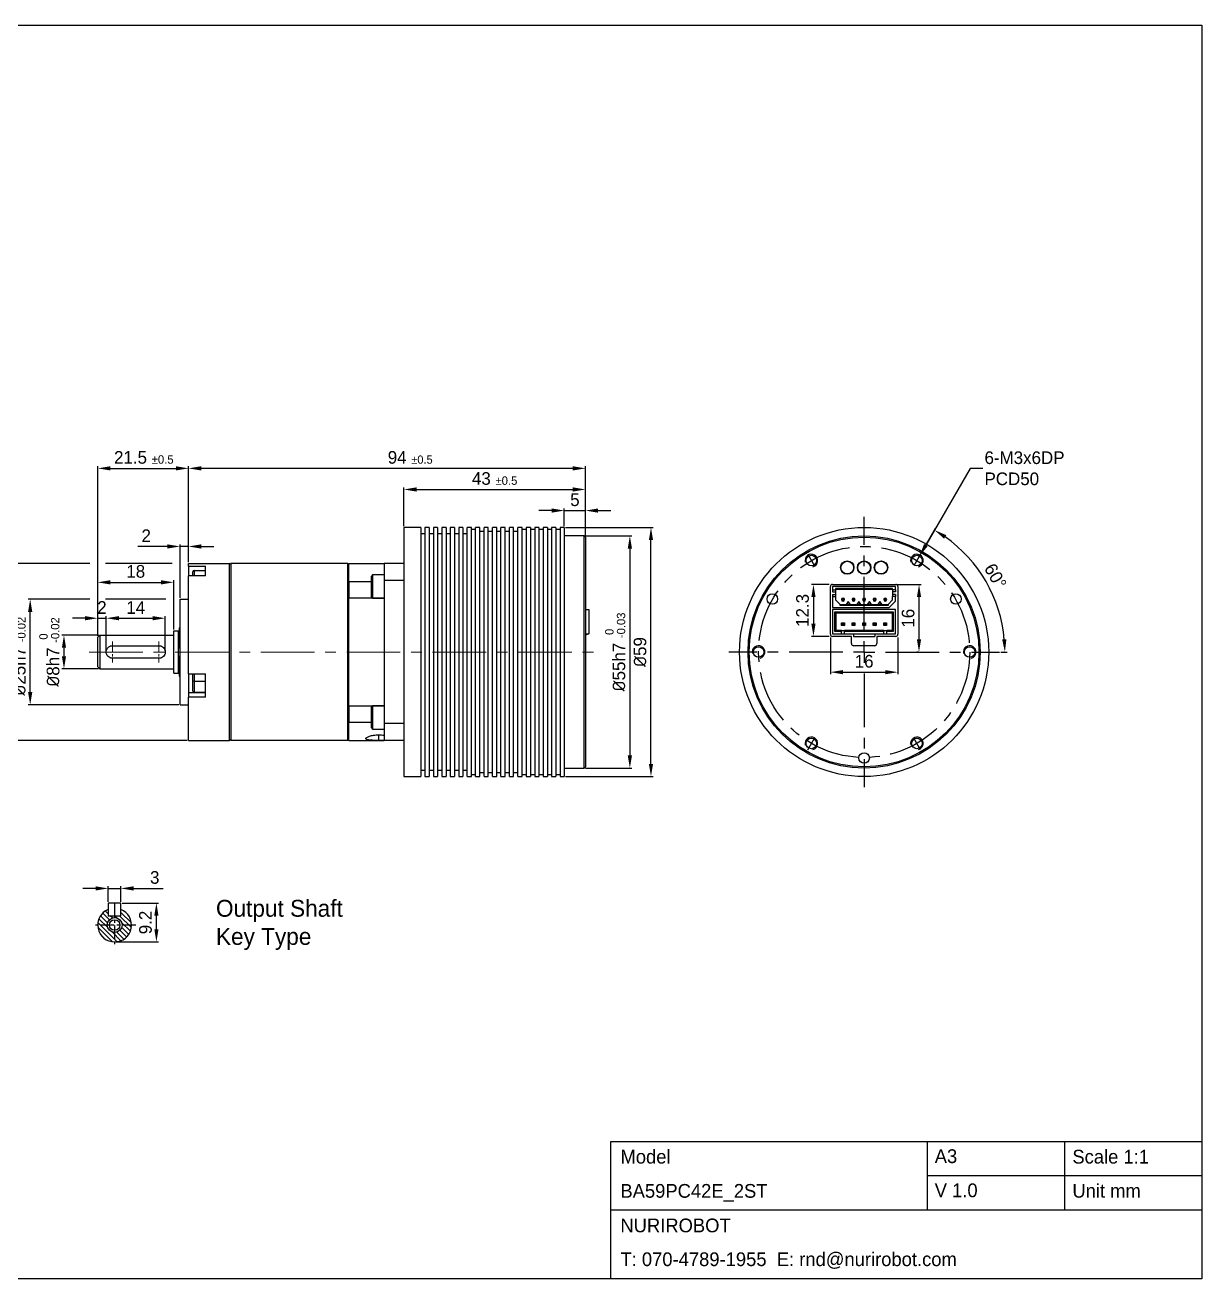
# Model space of a CAD drawing. Header units: millimetres. Extents: x 0 to 420, y 0 to 297.
# Drawn here: x 141.3 to 420, y 0 to 297 of the extents above; entities that cross this region are included whole.
import ezdxf

# ---------------------------------------------------------------- set-up
doc = ezdxf.new("R2010")
doc.units = ezdxf.units.MM
doc.header["$PDSIZE"] = -1
doc.linetypes.add('CENTERX2', pattern=[20.32, 12.7, -2.54, 2.54, -2.54])
doc.layers.add('외형선', color=7, linetype='Continuous', lineweight=25)
doc.layers.add('중심선', color=1, linetype='CENTERX2')
doc.layers.add('치수선', color=3, linetype='Continuous')
doc.styles.add('누리로봇 문자스타일_20230829', font='GOTHIC.TTF')
doc.dimstyles.new('A4기본 치수스타일', dxfattribs={"dimtxt": 3, "dimasz": 2, "dimexe": 0.5, "dimexo": 0.3, "dimgap": 1, "dimtad": 1, "dimtoh": 1, "dimdec": 1, "dimzin": 12, "dimdsep": 46, "dimtxsty": '누리로봇 문자스타일_20230829', "dimcen": 0.09, "dimclrd": 3, "dimclre": 3, "dimclrt": 3, "dimadec": 0, "dimazin": 3, "dimtm": 1e-09, "dimtfac": 1, "dimtdec": 1, "dimtofl": 0, "dimtmove": 0, "dimatfit": 3, "dimfxl": 1, "dimfrac": 2, "dimarcsym": 0})
doc.dimstyles.new('A4지시선 치수스타일', dxfattribs={"dimtxt": 3, "dimasz": 2, "dimexe": 0.5, "dimexo": 0.3, "dimgap": 0.396875, "dimtad": 0, "dimtih": 1, "dimtoh": 1, "dimdec": 1, "dimzin": 12, "dimdsep": 46, "dimtxsty": '누리로봇 문자스타일_20230829', "dimcen": 0.09, "dimclrd": 3, "dimclre": 3, "dimclrt": 3, "dimadec": 0, "dimazin": 3, "dimtm": 1e-09, "dimtfac": 1, "dimtdec": 1, "dimtofl": 0, "dimtmove": 0, "dimatfit": 3, "dimfxl": 1, "dimfrac": 2, "dimarcsym": 0})
doc.dimstyles.new('A4치수선 초과 치수스타일', dxfattribs={"dimtxt": 3, "dimasz": 2.5, "dimexe": 0.5, "dimexo": 0.3, "dimgap": 1, "dimtad": 1, "dimdec": 1, "dimzin": 12, "dimdsep": 46, "dimtxsty": '누리로봇 문자스타일_20230829', "dimcen": 0.09, "dimclrd": 3, "dimclre": 3, "dimclrt": 3, "dimadec": 0, "dimazin": 3, "dimtm": 1e-09, "dimtfac": 1, "dimtdec": 1, "dimtofl": 0, "dimtmove": 0, "dimatfit": 3, "dimfxl": 1, "dimfrac": 2, "dimarcsym": 0})

# ---------------------------------------------------------------- blocks, each defined once
blk = doc.blocks.new('SW_CENTERMARKSYMBOL_35')
at = {"layer": '중심선', "color": 0}
for p, q in [((0, 5.08), (0, 32.04)), ((-5.08, 0), (-32.04, 0)), ((0, 0), (-2.54, 0)), ((0, 0), (0, 2.54)), ((0, 0), (0, -2.54)), ((0, 0), (2.54, 0)), ((5.08, 0), (32.04, 0)), ((0, -5.08), (0, -32.04))]:
    blk.add_line(p, q, dxfattribs=at)
blk = doc.blocks.new('*D32')
at = {"layer": 'Defpoints', "color": 0}
for p in [(332, 164.5), (328, 152.2), (332, 152.2)]:
    blk.add_point(p, dxfattribs=at)
at = {"layer": '치수선', "color": 3, "lineweight": -2}
for p, q in [((331.7, 164.5), (327.5, 164.5)), ((328, 161.5), (328, 155.2)), ((331.7, 152.2), (327.5, 152.2))]:
    blk.add_line(p, q, dxfattribs=at)
at = {"layer": '치수선', "color": 3}
for points in [[(327.5, 161.5), (328.5, 161.5), (328, 164.5)], [(327.5, 155.2), (328.5, 155.2), (328, 152.2)]]:
    blk.add_solid(points, dxfattribs=at)
at = {"layer": '치수선', "color": 3, "insert": (325.42, 158.35), "char_height": 3, "attachment_point": 5, "rotation": 90, "style": '누리로봇 문자스타일_20230829'}
blk.add_mtext('12.3', dxfattribs=at)
blk = doc.blocks.new('*D33')
at = {"layer": 'Defpoints', "color": 0}
for p in [(332, 152.2), (348, 152.2), (348, 143.72)]:
    blk.add_point(p, dxfattribs=at)
at = {"layer": '치수선', "color": 3, "lineweight": -2}
for p, q in [((332, 151.9), (332, 143.22)), ((348, 151.9), (348, 143.22)), ((335, 143.72), (345, 143.72))]:
    blk.add_line(p, q, dxfattribs=at)
at = {"layer": '치수선', "color": 3}
for points in [[(335, 144.22), (335, 143.22), (332, 143.72)], [(345, 144.22), (345, 143.22), (348, 143.72)]]:
    blk.add_solid(points, dxfattribs=at)
at = {"layer": '치수선', "color": 3, "insert": (340, 146.29), "char_height": 3, "attachment_point": 5, "style": '누리로봇 문자스타일_20230829'}
blk.add_mtext('16', dxfattribs=at)
blk = doc.blocks.new('*D34')
at = {"layer": 'Defpoints', "color": 0}
for p in [(347.5, 164.5), (353, 164.5), (353.2, 148.5)]:
    blk.add_point(p, dxfattribs=at)
at = {"layer": '치수선', "color": 3, "lineweight": -2}
for p, q in [((347.8, 164.5), (353.5, 164.5)), ((353, 151.5), (353, 161.5)), ((352.9, 148.5), (352.5, 148.5))]:
    blk.add_line(p, q, dxfattribs=at)
at = {"layer": '치수선', "color": 3}
for points in [[(352.5, 161.5), (353.5, 161.5), (353, 164.5)], [(352.5, 151.5), (353.5, 151.5), (353, 148.5)]]:
    blk.add_solid(points, dxfattribs=at)
at = {"layer": '치수선', "color": 3, "insert": (350.42, 156.5), "char_height": 3, "attachment_point": 5, "rotation": 90, "style": '누리로봇 문자스타일_20230829'}
blk.add_mtext('16', dxfattribs=at)
blk = doc.blocks.new('*D35')
at = {"color": 3, "ltscale": 0.5}
for p, q in [((353.51, 171.91), (356.92, 177.81)), ((372.34, 148.5), (373.84, 148.5))]:
    blk.add_line(p, q, dxfattribs=at)
blk.add_arc((340, 148.5), 33.34, 5.1575, 54.8425, dxfattribs=at)
for points in [[(358.93, 175.34), (359.47, 176.18), (356.67, 177.37)], [(373.7, 151.52), (372.7, 151.47), (373.34, 148.5)]]:
    blk.add_solid(points, dxfattribs=at)
at = {"layer": 'Defpoints', "color": 0, "ltscale": 0.5}
for p in [(353.36, 171.65), (351.64, 168.65), (371.33, 159.9), (345.08, 148.5), (372.04, 148.5)]:
    blk.add_point(p, dxfattribs=at)
at = {"color": 3, "ltscale": 0.5, "insert": (371.1, 166.46), "char_height": 3, "attachment_point": 5, "rotation": 300, "style": '누리로봇 문자스타일_20230829'}
blk.add_mtext('60°', dxfattribs=at)
blk = doc.blocks.new('*D31')
at = {"color": 3, "linetype": 'Continuous', "lineweight": -2}
for p, q in [((365.11, 192), (354.62, 173.83)), ((368.11, 192), (365.11, 192))]:
    blk.add_line(p, q, dxfattribs=at)
at = {"color": 3, "linetype": 'Continuous'}
blk.add_solid([(354.19, 174.08), (355.06, 173.58), (353.12, 171.23)], dxfattribs=at)
at = {"layer": 'Defpoints', "color": 0, "linetype": 'Continuous'}
for p in [(353.12, 171.23), (351.87, 169.07)]:
    blk.add_point(p, dxfattribs=at)
at = {"color": 3, "linetype": 'Continuous', "lineweight": 18, "insert": (368.51, 192), "char_height": 3, "attachment_point": 4, "style": '누리로봇 문자스타일_20230829'}
blk.add_mtext('6-M3x6DP\\PPCD50', dxfattribs=at)
blk = doc.blocks.new('*D37')
at = {"layer": 'Defpoints', "color": 0}
for p in [(180, 192), (274, 175.7), (180, 169.5)]:
    blk.add_point(p, dxfattribs=at)
at = {"layer": '치수선', "color": 3, "lineweight": -2}
for p, q in [((180, 169.8), (180, 192.5)), ((271, 192), (183, 192)), ((274, 176), (274, 192.5))]:
    blk.add_line(p, q, dxfattribs=at)
at = {"layer": '치수선', "color": 3}
for points in [[(183, 192.5), (183, 191.5), (180, 192)], [(271, 192.5), (271, 191.5), (274, 192)]]:
    blk.add_solid(points, dxfattribs=at)
at = {"layer": '치수선', "color": 3, "insert": (232.5, 194.58), "char_height": 3, "attachment_point": 5, "style": '누리로봇 문자스타일_20230829'}
blk.add_mtext('94 {\\H0.65x;%%P0.5}', dxfattribs=at)
blk = doc.blocks.new('*D38')
at = {"layer": 'Defpoints', "color": 0}
for p in [(273.7, 176), (273.7, 121), (284.52, 121)]:
    blk.add_point(p, dxfattribs=at)
at = {"layer": '치수선', "color": 3, "lineweight": -2}
for p, q in [((274, 176), (285.02, 176)), ((284.52, 173), (284.52, 124)), ((274, 121), (285.02, 121))]:
    blk.add_line(p, q, dxfattribs=at)
at = {"layer": '치수선', "color": 3}
for points in [[(284.02, 173), (285.02, 173), (284.52, 176)], [(284.02, 124), (285.02, 124), (284.52, 121)]]:
    blk.add_solid(points, dxfattribs=at)
at = {"layer": '치수선', "color": 3, "insert": (281.07, 148.5), "char_height": 3, "attachment_point": 5, "rotation": 90, "style": '누리로봇 문자스타일_20230829'}
blk.add_mtext('{\\fISOCPEUR|b0|i0|c0|p34;%%C}55h7 {\\H0.66x;\\S 0^ -0.03;}', dxfattribs=at)
blk = doc.blocks.new('*D39')
at = {"layer": 'Defpoints', "color": 0}
for p in [(180, 192), (180, 192), (158.5, 152)]:
    blk.add_point(p, dxfattribs=at)
at = {"layer": '치수선', "color": 3, "lineweight": -2}
for p, q in [((158.5, 152.3), (158.5, 192.5)), ((161.5, 192), (177, 192)), ((180, 192.3), (180, 192.5))]:
    blk.add_line(p, q, dxfattribs=at)
at = {"layer": '치수선', "color": 3}
for points in [[(161.5, 192.5), (161.5, 191.5), (158.5, 192)], [(177, 192.5), (177, 191.5), (180, 192)]]:
    blk.add_solid(points, dxfattribs=at)
at = {"layer": '치수선', "color": 3, "insert": (169.41, 194.58), "char_height": 3, "attachment_point": 5, "style": '누리로봇 문자스타일_20230829'}
blk.add_mtext('21.5 {\\H0.66667x;%%P0.5}', dxfattribs=at)
blk = doc.blocks.new('*D40')
at = {"layer": 'Defpoints', "color": 0}
for p in [(274, 187), (231, 178), (274, 176)]:
    blk.add_point(p, dxfattribs=at)
at = {"layer": '치수선', "color": 3, "lineweight": -2}
for p, q in [((231, 178.3), (231, 187.5)), ((274, 176.3), (274, 187.5)), ((234, 187), (271, 187))]:
    blk.add_line(p, q, dxfattribs=at)
at = {"layer": '치수선', "color": 3}
for points in [[(234, 187.5), (234, 186.5), (231, 187)], [(271, 187.5), (271, 186.5), (274, 187)]]:
    blk.add_solid(points, dxfattribs=at)
at = {"layer": '치수선', "color": 3, "insert": (252.5, 189.58), "char_height": 3, "attachment_point": 5, "style": '누리로봇 문자스타일_20230829'}
blk.add_mtext('43 {\\H0.66667x;%%P0.5}', dxfattribs=at)
blk = doc.blocks.new('*D41')
at = {"layer": 'Defpoints', "color": 0}
for p in [(274, 182), (269, 178), (274, 176)]:
    blk.add_point(p, dxfattribs=at)
at = {"layer": '치수선', "color": 3, "lineweight": -2}
for p, q in [((266, 182), (263, 182)), ((269, 178.3), (269, 182.5)), ((269, 182), (274, 182)), ((274, 176.3), (274, 182.5)), ((277, 182), (280, 182))]:
    blk.add_line(p, q, dxfattribs=at)
at = {"layer": '치수선', "color": 3}
for points in [[(266, 182.5), (266, 181.5), (269, 182)], [(277, 182.5), (277, 181.5), (274, 182)]]:
    blk.add_solid(points, dxfattribs=at)
at = {"layer": '치수선', "color": 3, "insert": (271.5, 184.54), "char_height": 3, "attachment_point": 5, "style": '누리로봇 문자스타일_20230829'}
blk.add_mtext('5', dxfattribs=at)
blk = doc.blocks.new('*D36')
at = {"layer": 'Defpoints', "color": 0}
for p in [(269, 178), (289.52, 178), (269, 119)]:
    blk.add_point(p, dxfattribs=at)
at = {"layer": '치수선', "color": 3, "lineweight": -2}
for p, q in [((269.3, 178), (290.02, 178)), ((289.52, 122), (289.52, 175)), ((269.3, 119), (290.02, 119))]:
    blk.add_line(p, q, dxfattribs=at)
at = {"layer": '치수선', "color": 3}
for points in [[(289.02, 175), (290.02, 175), (289.52, 178)], [(289.02, 122), (290.02, 122), (289.52, 119)]]:
    blk.add_solid(points, dxfattribs=at)
at = {"layer": '치수선', "color": 3, "insert": (286.94, 148.5), "char_height": 3, "attachment_point": 5, "rotation": 90, "style": '누리로봇 문자스타일_20230829'}
blk.add_mtext('{\\fISOCPEUR|b0|i0|c0|p34;%%C}59', dxfattribs=at)
blk = doc.blocks.new('*D48')
at = {"layer": 'Defpoints', "color": 0}
for p in [(159, 152.5), (150.5, 144.5), (159, 144.5)]:
    blk.add_point(p, dxfattribs=at)
at = {"layer": '치수선', "color": 3, "lineweight": -2}
for p, q in [((158.7, 152.5), (150, 152.5)), ((150.5, 149.5), (150.5, 147.5)), ((158.7, 144.5), (150, 144.5))]:
    blk.add_line(p, q, dxfattribs=at)
at = {"layer": '치수선', "color": 3}
for points in [[(150, 149.5), (151, 149.5), (150.5, 152.5)], [(150, 147.5), (151, 147.5), (150.5, 144.5)]]:
    blk.add_solid(points, dxfattribs=at)
at = {"layer": '치수선', "color": 3, "insert": (147.05, 148.5), "char_height": 3, "attachment_point": 5, "rotation": 90, "style": '누리로봇 문자스타일_20230829'}
blk.add_mtext('{\\fISOCPEUR|b0|i0|c0|p34;%%C}8h7 {\\H0.66x;\\S 0^ -0.02;}', dxfattribs=at)
blk = doc.blocks.new('*D49')
at = {"layer": 'Defpoints', "color": 0}
for p in [(142.5, 161), (178, 161), (178, 136)]:
    blk.add_point(p, dxfattribs=at)
at = {"layer": '치수선', "color": 3, "lineweight": -2}
for p, q in [((156.62, 161), (142, 161)), ((174.62, 161), (160.37, 161)), ((142.5, 139), (142.5, 158)), ((177.7, 136), (142, 136))]:
    blk.add_line(p, q, dxfattribs=at)
at = {"layer": '치수선', "color": 3}
for points in [[(142, 158), (143, 158), (142.5, 161)], [(142, 139), (143, 139), (142.5, 136)]]:
    blk.add_solid(points, dxfattribs=at)
at = {"layer": '치수선', "color": 3, "insert": (139.05, 147.5), "char_height": 3, "width": 29.0707, "attachment_point": 5, "rotation": 90, "style": '누리로봇 문자스타일_20230829'}
blk.add_mtext('{\\fISOCPEUR|b0|i0|c0|p34;%%C}25h7 {\\H0.66x;\\S 0^ -0.02;}', dxfattribs=at)
blk = doc.blocks.new('*D50')
at = {"layer": 'Defpoints', "color": 0}
for p in [(134.5, 169.5), (180, 169.5), (180, 127.5)]:
    blk.add_point(p, dxfattribs=at)
at = {"layer": '치수선', "color": 3, "lineweight": -2}
for p, q in [((156.62, 169.5), (134, 169.5)), ((176.12, 169.5), (160.37, 169.5)), ((134.5, 130.5), (134.5, 166.5)), ((179.7, 127.5), (134, 127.5))]:
    blk.add_line(p, q, dxfattribs=at)
at = {"layer": '치수선', "color": 3}
for points in [[(134, 166.5), (135, 166.5), (134.5, 169.5)], [(134, 130.5), (135, 130.5), (134.5, 127.5)]]:
    blk.add_solid(points, dxfattribs=at)
at = {"layer": '치수선', "color": 3, "insert": (131.96, 148.5), "char_height": 3, "attachment_point": 5, "rotation": 90, "style": '누리로봇 문자스타일_20230829'}
blk.add_mtext('%%C42', dxfattribs=at)
blk = doc.blocks.new('*D51')
at = {"layer": 'Defpoints', "color": 0}
for p in [(180, 192), (180, 192), (158.5, 152)]:
    blk.add_point(p, dxfattribs=at)
at = {"layer": '치수선', "color": 3, "lineweight": -2}
for p, q in [((158.5, 152.3), (158.5, 192.5)), ((161.5, 192), (177, 192)), ((180, 192.3), (180, 192.5))]:
    blk.add_line(p, q, dxfattribs=at)
at = {"layer": '치수선', "color": 3}
for points in [[(161.5, 192.5), (161.5, 191.5), (158.5, 192)], [(177, 192.5), (177, 191.5), (180, 192)]]:
    blk.add_solid(points, dxfattribs=at)
at = {"layer": '치수선', "color": 3, "insert": (169.41, 194.58), "char_height": 3, "attachment_point": 5, "style": '누리로봇 문자스타일_20230829'}
blk.add_mtext('21.5 {\\H0.66667x;%%P0.5}', dxfattribs=at)
blk = doc.blocks.new('*D52')
at = {"layer": 'Defpoints', "color": 0}
for p in [(180, 173.5), (180, 173.5), (178, 161)]:
    blk.add_point(p, dxfattribs=at)
at = {"layer": '치수선', "color": 3, "lineweight": -2}
for p, q in [((175, 173.5), (167.96, 173.5)), ((178, 161.3), (178, 174)), ((180, 173.5), (178, 173.5)), ((180, 173.8), (180, 174)), ((183, 173.5), (186, 173.5))]:
    blk.add_line(p, q, dxfattribs=at)
at = {"layer": '치수선', "color": 3}
for points in [[(175, 174), (175, 173), (178, 173.5)], [(183, 174), (183, 173), (180, 173.5)]]:
    blk.add_solid(points, dxfattribs=at)
at = {"layer": '치수선', "color": 3, "insert": (169.98, 176.04), "char_height": 3, "attachment_point": 5, "style": '누리로봇 문자스타일_20230829'}
blk.add_mtext('2', dxfattribs=at)
blk = doc.blocks.new('*D53')
at = {"layer": 'Defpoints', "color": 0}
for p in [(176.5, 165), (158.5, 152), (176.5, 153.5)]:
    blk.add_point(p, dxfattribs=at)
at = {"layer": '치수선', "color": 3, "lineweight": -2}
for p, q in [((158.5, 152.3), (158.5, 165.5)), ((161.5, 165), (173.5, 165)), ((176.5, 153.8), (176.5, 165.5))]:
    blk.add_line(p, q, dxfattribs=at)
at = {"layer": '치수선', "color": 3}
for points in [[(161.5, 165.5), (161.5, 164.5), (158.5, 165)], [(173.5, 165.5), (173.5, 164.5), (176.5, 165)]]:
    blk.add_solid(points, dxfattribs=at)
at = {"layer": '치수선', "color": 3, "insert": (167.5, 167.58), "char_height": 3, "attachment_point": 5, "style": '누리로봇 문자스타일_20230829'}
blk.add_mtext('18', dxfattribs=at)
blk = doc.blocks.new('*D44')
at = {"layer": 'Defpoints', "color": 0}
for p in [(164, 89.03), (172.39, 89.03), (162.5, 79.83)]:
    blk.add_point(p, dxfattribs=at)
at = {"layer": '치수선', "color": 3, "lineweight": -2}
for p, q in [((164.3, 89.03), (172.89, 89.03)), ((172.39, 82.83), (172.39, 86.03)), ((162.8, 79.83), (172.89, 79.83))]:
    blk.add_line(p, q, dxfattribs=at)
at = {"layer": '치수선', "color": 3}
for points in [[(171.89, 86.03), (172.89, 86.03), (172.39, 89.03)], [(171.89, 82.83), (172.89, 82.83), (172.39, 79.83)]]:
    blk.add_solid(points, dxfattribs=at)
at = {"layer": '치수선', "color": 3, "insert": (169.81, 84.43), "char_height": 3, "attachment_point": 5, "rotation": 90, "style": '누리로봇 문자스타일_20230829'}
blk.add_mtext('9.2', dxfattribs=at)
blk = doc.blocks.new('*D45')
at = {"layer": 'Defpoints', "color": 0}
for p in [(164, 92.5), (161, 89.03), (164, 89.03)]:
    blk.add_point(p, dxfattribs=at)
at = {"layer": '치수선', "color": 3, "lineweight": -2}
for p, q in [((158, 92.5), (155, 92.5)), ((161, 89.33), (161, 93)), ((161, 92.5), (164, 92.5)), ((164, 89.33), (164, 93)), ((167, 92.5), (174.01, 92.5))]:
    blk.add_line(p, q, dxfattribs=at)
at = {"layer": '치수선', "color": 3}
for points in [[(158, 93), (158, 92), (161, 92.5)], [(167, 93), (167, 92), (164, 92.5)]]:
    blk.add_solid(points, dxfattribs=at)
at = {"layer": '치수선', "color": 3, "insert": (172, 95.08), "char_height": 3, "attachment_point": 5, "style": '누리로봇 문자스타일_20230829'}
blk.add_mtext('3', dxfattribs=at)
blk = doc.blocks.new('*D46')
at = {"layer": 'Defpoints', "color": 0}
for p in [(174.5, 156.5), (160.5, 148.5), (174.5, 148.5)]:
    blk.add_point(p, dxfattribs=at)
at = {"layer": '치수선', "color": 3, "lineweight": -2}
for p, q in [((160.5, 148.8), (160.5, 157)), ((163.5, 156.5), (171.5, 156.5)), ((174.5, 148.8), (174.5, 157))]:
    blk.add_line(p, q, dxfattribs=at)
at = {"layer": '치수선', "color": 3}
for points in [[(163.5, 157), (163.5, 156), (160.5, 156.5)], [(171.5, 157), (171.5, 156), (174.5, 156.5)]]:
    blk.add_solid(points, dxfattribs=at)
at = {"layer": '치수선', "color": 3, "insert": (167.5, 159.04), "char_height": 3, "attachment_point": 5, "style": '누리로봇 문자스타일_20230829'}
blk.add_mtext('14', dxfattribs=at)
blk = doc.blocks.new('*D47')
at = {"layer": 'Defpoints', "color": 0}
for p in [(158.5, 156.5), (160.5, 156.5), (160.5, 148.5)]:
    blk.add_point(p, dxfattribs=at)
at = {"layer": '치수선', "color": 3, "lineweight": -2}
for p, q in [((155.5, 156.5), (152.5, 156.5)), ((158.5, 156.8), (158.5, 157)), ((158.5, 156.5), (160.5, 156.5)), ((160.5, 148.8), (160.5, 157)), ((163.5, 156.5), (166.5, 156.5))]:
    blk.add_line(p, q, dxfattribs=at)
at = {"layer": '치수선', "color": 3}
for points in [[(155.5, 157), (155.5, 156), (158.5, 156.5)], [(163.5, 157), (163.5, 156), (160.5, 156.5)]]:
    blk.add_solid(points, dxfattribs=at)
at = {"layer": '치수선', "color": 3, "insert": (159.5, 159.04), "char_height": 3, "attachment_point": 5, "style": '누리로봇 문자스타일_20230829'}
blk.add_mtext('2', dxfattribs=at)

msp = doc.modelspace()

# ---------------------------------------------------------------- hatches: boundary and pattern name
at = {"ltscale": 0.5}
h = msp.add_hatch(dxfattribs=at)
h.set_pattern_fill('ANSI31', color=256, scale=0.25, angle=90)
h.set_pattern_definition([(135, (4e-07, 35.28956), (-0.561266, -0.561266), [])])
h.paths.add_polyline_path([(162.5, 85.58), (162.5, 86.03), (161, 86.03), (161, 87.54, 0.305615), (158.5, 83.83), (160.75, 83.83, -0.414214)])
h.paths.add_polyline_path([(164, 87.54), (164, 86.03), (162.5, 86.03), (162.5, 85.58, -0.414214), (164.25, 83.83), (166.5, 83.83, 0.305615)])
h.paths.add_polyline_path([(166.5, 83.83), (164.25, 83.83, -0.414214), (162.5, 82.08), (162.5, 79.83, 0.414214)])
h.paths.add_polyline_path([(162.5, 82.08, -0.414214), (160.75, 83.83), (158.5, 83.83, 0.414214), (162.5, 79.83)])
h = msp.add_hatch(dxfattribs=at)
h.set_pattern_fill('ANSI31', color=256, scale=0.25)
h.set_pattern_definition([(45, (4e-07, 35.28956), (-0.561266, 0.561266), [])])
h.paths.add_polyline_path([(161, 86.03), (164, 86.03), (164, 89.03), (161, 89.03)])
h.paths.add_polyline_path([(161, 86.03), (164, 86.03), (164, 89.03), (161, 89.03)])

# ---------------------------------------------------------------- linework, layer by layer
at = {"color": 7, "linetype": 'Continuous', "lineweight": 25}
for p, q in [((235, 178), (231, 178)), ((231, 178), (231, 119)), ((231, 119), (235, 119))]:
    msp.add_line(p, q, dxfattribs=at)
at = {"lineweight": -3}
msp.add_line((354.9, 32.55), (354.9, 16.38), dxfattribs=at)
at = {"lineweight": -3, "ltscale": 3}
for p, q in [((387.45, 32.55), (387.45, 16.38)), ((354.9, 24.52), (420, 24.52)), ((354.9, 24.52), (420, 24.52)), ((280, 16.38), (420, 16.38)), ((280, 16.38), (420, 16.38))]:
    msp.add_line(p, q, dxfattribs=at)
for points in [[(0, 297), (420, 297), (420, 0), (0, 0)], [(161, 86.03), (164, 86.03), (164, 89.03), (161, 89.03)]]:
    msp.add_lwpolyline(points, close=True)
msp.add_lwpolyline([(280, 0), (280, 32.55), (420, 32.55), (420, 0)], close=True, dxfattribs=at)
msp.add_lwpolyline([(280, 0), (280, 32.55), (420, 32.55), (420, 0)], close=True, dxfattribs=at)
for centre in [(327.5, 170.15), (327.5, 170.15), (352.5, 170.15), (352.5, 170.15), (315, 148.5), (315, 148.5), (365, 148.5), (365, 148.5), (327.5, 126.85), (327.5, 126.85), (352.5, 126.85), (352.5, 126.85)]:
    msp.add_circle(centre, 1.25)
at = {"ltscale": 0.5}
for radius in [1.75, 1.25]:
    msp.add_circle((162.5, 83.83), radius, dxfattribs=at)
for centre in [(327.5, 170.15), (327.5, 170.15), (352.5, 170.15), (352.5, 170.15), (315, 148.5), (315, 148.5), (365, 148.5), (365, 148.5), (327.5, 126.85), (327.5, 126.85), (352.5, 126.85), (352.5, 126.85)]:
    msp.add_arc(centre, 1.5, 284.9214, 194.9688)
msp.add_arc((162.5, 83.83), 4, 112.0243, 67.9757, dxfattribs=at)
at = {"layer": '외형선'}
for p, q in [((235, 178), (235, 119)), ((236, 176.5), (235, 176.5)), ((237, 178), (236, 178)), ((236, 178), (236, 119)), ((237, 178), (237, 119)), ((238, 176.5), (237, 176.5)), ((239, 178), (238, 178)), ((238, 178), (238, 119)), ((239, 178), (239, 119)), ((240, 176.5), (239, 176.5)), ((241, 178), (240, 178)), ((240, 178), (240, 119)), ((241, 178), (241, 119)), ((242, 176.5), (241, 176.5)), ((243, 178), (242, 178)), ((242, 178), (242, 119)), ((243, 178), (243, 119)), ((244, 176.5), (243, 176.5)), ((245, 178), (244, 178)), ((244, 178), (244, 119)), ((245, 178), (245, 119)), ((246, 176.5), (245, 176.5)), ((247, 178), (246, 178)), ((246, 119), (246, 178)), ((247, 119), (247, 178)), ((248, 177.5), (247, 177.5)), ((249, 178), (248, 178)), ((248, 119), (248, 178)), ((249, 119), (249, 178)), ((250, 177.05), (249, 177.05)), ((251, 178), (250, 178)), ((250, 119), (250, 178)), ((251, 119), (251, 178)), ((252, 177.05), (251, 177.05)), ((253, 178), (252, 178)), ((252, 119), (252, 178)), ((253, 119), (253, 178)), ((254, 177.05), (253, 177.05)), ((255, 178), (254, 178)), ((254, 119), (254, 178)), ((255, 119), (255, 178)), ((256, 177.05), (255, 177.05)), ((257, 178), (256, 178)), ((256, 119), (256, 178)), ((257, 119), (257, 178)), ((258, 177.05), (257, 177.05)), ((259, 178), (258, 178)), ((258, 119), (258, 178)), ((259, 119), (259, 178)), ((260, 177.5), (259, 177.5)), ((261, 178), (260, 178)), ((260, 178), (260, 119)), ((261, 178), (261, 119)), ((262, 177.5), (261, 177.5)), ((263, 178), (262, 178)), ((262, 178), (262, 119)), ((263, 178), (263, 119)), ((264, 177.5), (263, 177.5)), ((265, 178), (264, 178)), ((264, 178), (264, 119)), ((265, 178), (265, 119)), ((266, 177.5), (265, 177.5)), ((267, 178), (266, 178)), ((266, 178), (266, 119)), ((267, 178), (267, 119)), ((268, 177.5), (267, 177.5)), ((269, 178), (268, 178)), ((268, 178), (268, 119)), ((269, 178), (269, 119)), ((273.7, 176), (269, 176)), ((274, 175.7), (273.7, 176)), ((273.7, 121), (273.7, 176)), ((274, 175.7), (274, 121.3)), ((332, 152.7), (332, 164)), ((332.5, 164.5), (347.5, 164.5)), ((332.55, 163.98), (332.55, 163.26)), ((347.45, 163.98), (332.55, 163.98)), ((346.75, 163.53), (333.25, 163.53)), ((333.25, 163.53), (333.25, 163.26)), ((346.75, 163.26), (346.75, 163.53)), ((347.45, 163.26), (347.45, 163.98)), ((348, 164), (348, 152.7)), ((332.55, 163.26), (333.25, 163.26)), ((332.55, 163.26), (332.55, 162.79)), ((332.55, 162.79), (333.25, 162.79)), ((332.55, 162.09), (332.55, 161.61)), ((332.55, 162.09), (333.25, 162.09)), ((332.55, 161.61), (332.55, 159.08)), ((332.55, 161.61), (333.25, 161.61)), ((346.75, 163.28), (333.25, 163.28)), ((333.25, 163.26), (333.25, 162.79)), ((333.25, 162.79), (333.25, 162.09)), ((333.25, 162.09), (333.25, 161.61)), ((333.25, 161.61), (333.25, 160.87)), ((333.25, 160.87), (334.34, 159.78)), ((335, 161.25), (335, 160.9)), ((335, 160.55), (335, 160.9)), ((336.25, 160.48), (335.75, 159.78)), ((336.75, 159.78), (336.25, 160.48)), ((337.5, 161.25), (337.5, 160.9)), ((337.5, 160.55), (337.5, 160.9)), ((338.75, 160.48), (338.25, 159.78)), ((339.25, 159.78), (338.75, 160.48)), ((340, 161.25), (340, 160.9)), ((340, 160.55), (340, 160.9)), ((341.25, 160.48), (340.75, 159.78)), ((341.75, 159.78), (341.25, 160.48)), ((342.5, 161.25), (342.5, 160.9)), ((342.5, 160.55), (342.5, 160.9)), ((343.75, 160.48), (343.25, 159.78)), ((344.25, 159.78), (343.75, 160.48)), ((345, 161.25), (345, 160.9)), ((345, 160.55), (345, 160.9)), ((345.66, 159.78), (346.75, 160.87)), ((345.95, 159.08), (347.45, 160.58)), ((347.45, 163.26), (346.75, 163.26)), ((346.75, 163.26), (346.75, 162.79)), ((347.45, 162.79), (346.75, 162.79)), ((346.75, 162.79), (346.75, 162.09)), ((346.75, 162.09), (346.75, 161.61)), ((347.45, 162.09), (346.75, 162.09)), ((346.75, 160.87), (346.75, 161.61)), ((347.45, 161.61), (346.75, 161.61)), ((347.45, 163.26), (347.45, 162.79)), ((347.45, 162.09), (347.45, 161.61)), ((347.45, 160.58), (347.45, 161.61)), ((274, 158.58), (274.8, 158.58)), ((274.8, 158.58), (274.8, 152.78)), ((332.55, 159.08), (345.95, 159.08)), ((332.55, 158.58), (332.55, 152.78)), ((347.45, 158.58), (332.55, 158.58)), ((333.1, 158.03), (346.9, 158.03)), ((333.1, 153.33), (333.1, 158.03)), ((333.35, 157.78), (333.1, 158.03)), ((333.35, 157.78), (346.65, 157.78)), ((333.35, 153.58), (333.35, 157.78)), ((334.34, 159.78), (335.75, 159.78)), ((334.34, 159.53), (334.34, 159.78)), ((345.66, 159.53), (334.34, 159.53)), ((336.75, 159.78), (335.75, 159.78)), ((336.75, 159.78), (338.25, 159.78)), ((339.25, 159.78), (338.25, 159.78)), ((339.25, 159.78), (340.75, 159.78)), ((341.75, 159.78), (340.75, 159.78)), ((341.75, 159.78), (343.25, 159.78)), ((344.25, 159.78), (343.25, 159.78)), ((344.25, 159.78), (345.66, 159.78)), ((345.66, 159.78), (345.66, 159.53)), ((346.65, 157.78), (346.9, 158.03)), ((346.65, 157.78), (346.65, 153.58)), ((346.9, 158.03), (346.9, 153.33)), ((347.45, 152.78), (347.45, 158.58)), ((334.68, 155.4), (335.32, 155.4)), ((334.68, 155.4), (334.88, 155.2)), ((334.68, 154.76), (334.68, 155.4)), ((334.88, 154.96), (334.68, 154.76)), ((335.32, 154.76), (334.68, 154.76)), ((335.12, 155.2), (334.88, 155.2)), ((334.88, 155.2), (334.88, 154.96)), ((334.88, 154.96), (335.12, 154.96)), ((335.32, 155.4), (335.12, 155.2)), ((335.12, 154.96), (335.12, 155.2)), ((335.12, 154.96), (335.32, 154.76)), ((335.32, 155.4), (335.32, 154.76)), ((337.18, 155.4), (337.82, 155.4)), ((337.18, 155.4), (337.38, 155.2)), ((337.18, 154.76), (337.18, 155.4)), ((337.38, 154.96), (337.18, 154.76)), ((337.82, 154.76), (337.18, 154.76)), ((337.62, 155.2), (337.38, 155.2)), ((337.38, 155.2), (337.38, 154.96)), ((337.38, 154.96), (337.62, 154.96)), ((337.82, 155.4), (337.62, 155.2)), ((337.62, 154.96), (337.62, 155.2)), ((337.62, 154.96), (337.82, 154.76)), ((337.82, 155.4), (337.82, 154.76)), ((339.68, 155.4), (340.32, 155.4)), ((339.68, 155.4), (339.88, 155.2)), ((339.68, 154.76), (339.68, 155.4)), ((339.88, 154.96), (339.68, 154.76)), ((340.32, 154.76), (339.68, 154.76)), ((340.12, 155.2), (339.88, 155.2)), ((339.88, 155.2), (339.88, 154.96)), ((339.88, 154.96), (340.12, 154.96)), ((340.32, 155.4), (340.12, 155.2)), ((340.12, 154.96), (340.12, 155.2)), ((340.12, 154.96), (340.32, 154.76)), ((340.32, 155.4), (340.32, 154.76)), ((342.18, 155.4), (342.82, 155.4)), ((342.18, 155.4), (342.38, 155.2)), ((342.18, 154.76), (342.18, 155.4)), ((342.38, 154.96), (342.18, 154.76)), ((342.82, 154.76), (342.18, 154.76)), ((342.62, 155.2), (342.38, 155.2)), ((342.38, 155.2), (342.38, 154.96)), ((342.38, 154.96), (342.62, 154.96)), ((342.82, 155.4), (342.62, 155.2)), ((342.62, 154.96), (342.62, 155.2)), ((342.62, 154.96), (342.82, 154.76)), ((342.82, 155.4), (342.82, 154.76)), ((344.68, 155.4), (345.32, 155.4)), ((344.68, 155.4), (344.88, 155.2)), ((344.68, 154.76), (344.68, 155.4)), ((344.88, 154.96), (344.68, 154.76)), ((345.32, 154.76), (344.68, 154.76)), ((345.12, 155.2), (344.88, 155.2)), ((344.88, 155.2), (344.88, 154.96)), ((344.88, 154.96), (345.12, 154.96)), ((345.32, 155.4), (345.12, 155.2)), ((345.12, 154.96), (345.12, 155.2)), ((345.12, 154.96), (345.32, 154.76)), ((345.32, 155.4), (345.32, 154.76)), ((274, 152.78), (274.8, 152.78)), ((274.8, 152.78), (274, 152.51)), ((337, 152.2), (332.5, 152.2)), ((332.55, 152.78), (334.65, 152.78)), ((333.35, 153.58), (333.1, 153.33)), ((334.65, 153.33), (333.1, 153.33)), ((334.65, 153.58), (333.35, 153.58)), ((334.65, 153.58), (334.65, 153.33)), ((334.65, 153.58), (335.35, 153.58)), ((334.65, 152.78), (334.65, 153.33)), ((334.65, 152.78), (335.35, 152.78)), ((335.35, 153.33), (335.35, 153.58)), ((344.65, 153.58), (335.35, 153.58)), ((335.35, 152.78), (335.35, 153.33)), ((344.65, 153.33), (335.35, 153.33)), ((335.35, 152.78), (337.5, 152.78)), ((337, 150.5), (337, 152.2)), ((337.5, 152.78), (342.5, 152.78)), ((337.5, 152.78), (337.5, 152.19)), ((337.5, 152.19), (342.5, 152.19)), ((342.5, 152.78), (344.65, 152.78)), ((342.5, 152.78), (342.5, 152.19)), ((343, 152.2), (343, 150.5)), ((347.5, 152.2), (343, 152.2)), ((344.65, 153.58), (344.65, 153.33)), ((344.65, 153.58), (345.35, 153.58)), ((344.65, 152.78), (344.65, 153.33)), ((344.65, 152.78), (345.35, 152.78)), ((345.35, 153.33), (345.35, 153.58)), ((346.65, 153.58), (345.35, 153.58)), ((345.35, 152.78), (345.35, 153.33)), ((346.9, 153.33), (345.35, 153.33)), ((345.35, 152.78), (347.45, 152.78)), ((346.65, 153.58), (346.9, 153.33)), ((342.5, 150), (337.5, 150)), ((235, 120.5), (236, 120.5)), ((236, 119), (237, 119)), ((237, 120.5), (238, 120.5)), ((238, 119), (239, 119)), ((239, 120.5), (240, 120.5)), ((240, 119), (241, 119)), ((241, 120.5), (242, 120.5)), ((242, 119), (243, 119)), ((243, 120.5), (244, 120.5)), ((244, 119), (245, 119)), ((245, 120.5), (246, 120.5)), ((246, 119), (247, 119)), ((247, 119.5), (248, 119.5)), ((248, 119), (249, 119)), ((249, 119.95), (250, 119.95)), ((250, 119), (251, 119)), ((251, 119.95), (252, 119.95)), ((252, 119), (253, 119)), ((253, 119.95), (254, 119.95)), ((254, 119), (255, 119)), ((255, 119.95), (256, 119.95)), ((256, 119), (257, 119)), ((257, 119.95), (258, 119.95)), ((258, 119), (259, 119)), ((259, 119.5), (260, 119.5)), ((260, 119), (261, 119)), ((261, 119.5), (262, 119.5)), ((262, 119), (263, 119)), ((263, 119.5), (264, 119.5)), ((264, 119), (265, 119)), ((265, 119.5), (266, 119.5)), ((266, 119), (267, 119)), ((267, 119.5), (268, 119.5)), ((268, 119), (269, 119)), ((269, 121), (273.7, 121)), ((273.7, 121), (274, 121.3))]:
    msp.add_line(p, q, dxfattribs=at)
at = {"layer": '외형선', "linetype": 'Continuous', "lineweight": 25}
for p, q in [((180, 168.85), (180, 169.5)), ((180, 169.5), (189.7, 169.5)), ((189.7, 127.5), (189.7, 169.5)), ((190, 169.2), (189.7, 169.5)), ((190, 169.5), (190, 127.5)), ((217.7, 169.5), (190, 169.5)), ((217.7, 127.5), (217.7, 169.5)), ((218, 169.2), (217.7, 169.5)), ((218, 169.5), (226.3, 169.5)), ((218, 165.19), (218, 169.5)), ((231, 169.5), (226.3, 169.5)), ((226.3, 169.5), (226.3, 165.47)), ((180, 168.85), (184, 168.85)), ((180, 168.85), (180, 166.55)), ((180, 143.32), (180, 166.55)), ((184, 166.55), (180, 166.55)), ((181, 166.55), (181, 167.48)), ((181.3, 167.78), (184, 167.78)), ((181.3, 167.78), (181.3, 166.55)), ((184, 166.55), (184, 168.85)), ((223.55, 166.75), (223.3, 166.5)), ((223.3, 162.88), (223.3, 166.5)), ((226.3, 166.75), (223.55, 166.75)), ((223.55, 166.75), (223.55, 162.77)), ((218, 165.19), (223.3, 165.19)), ((218, 165.19), (218, 164.9)), ((218, 164.9), (218, 161.25)), ((231, 165.47), (226.3, 165.47)), ((226.3, 165.47), (226.3, 148.5)), ((178, 161), (180, 161)), ((178, 136), (178, 161)), ((226.3, 161.25), (218, 161.25)), ((218, 135.75), (218, 161.25)), ((223.3, 161.5), (223.3, 162.88)), ((223.3, 161.5), (223.55, 161.25)), ((223.55, 162.77), (223.55, 161.25)), ((223.55, 161.25), (226.3, 161.25)), ((158.5, 152), (159, 152.5)), ((158.5, 145), (158.5, 152)), ((159, 152.5), (176.5, 152.5)), ((159, 152.5), (159, 144.5)), ((176.5, 153.5), (177.6, 153.5)), ((176.5, 143.5), (176.5, 153.5)), ((177.6, 143.5), (177.6, 153.5)), ((177.6, 153.2), (177.8, 153.2)), ((177.8, 154.26), (178, 154.26)), ((177.8, 154.26), (177.8, 152.33)), ((177.8, 152.33), (177.8, 152)), ((177.8, 152.33), (178, 152.33)), ((177.8, 152), (178, 152)), ((177.8, 152), (177.8, 151.82)), ((177.8, 151.82), (177.8, 149.85)), ((177.8, 151.82), (178, 151.82)), ((162, 150), (173, 150)), ((177.8, 149.85), (177.8, 149.8)), ((177.8, 149.85), (178, 149.85)), ((177.8, 149.8), (177.8, 149.5)), ((177.8, 149.8), (178, 149.8)), ((177.8, 149.5), (178, 149.5)), ((226.3, 148.5), (226.3, 131.53)), ((173, 147), (162, 147)), ((177.8, 147.5), (178, 147.5)), ((177.8, 147.5), (177.8, 147.2)), ((177.8, 147.2), (177.8, 147.15)), ((177.8, 147.2), (178, 147.2)), ((177.8, 147.15), (177.8, 145.18)), ((177.8, 147.15), (178, 147.15)), ((158.5, 145), (159, 144.5)), ((159, 144.5), (176.5, 144.5)), ((176.5, 143.5), (177.6, 143.5)), ((177.6, 143.8), (177.8, 143.8)), ((177.8, 145.18), (177.8, 145)), ((177.8, 145.18), (178, 145.18)), ((177.8, 145), (178, 145)), ((177.8, 145), (177.8, 144.67)), ((177.8, 144.67), (177.8, 142.74)), ((177.8, 144.67), (178, 144.67)), ((177.8, 142.74), (178, 142.74)), ((180, 143.32), (184, 143.32)), ((180, 143.32), (180, 138.84)), ((181, 141.61), (181, 143.32)), ((181.3, 143.32), (181.3, 141.61)), ((184, 137.77), (184, 143.32)), ((181, 139.26), (181, 141.61)), ((181.3, 141.61), (181, 141.61)), ((181.3, 141.61), (184, 141.61)), ((181.3, 141.61), (181.3, 138.96)), ((184, 138.84), (180, 138.84)), ((180, 138.84), (180, 137.77)), ((184, 137.77), (180, 137.77)), ((180, 127.5), (180, 137.77)), ((181.3, 138.96), (184, 138.96)), ((178, 136), (180, 136)), ((218, 135.75), (218, 132.1)), ((218, 135.75), (226.3, 135.75)), ((223.55, 135.75), (223.3, 135.5)), ((223.3, 130.5), (223.3, 135.5)), ((226.3, 135.75), (223.55, 135.75)), ((223.55, 135.75), (223.55, 130.25)), ((218, 132.1), (218, 131.81)), ((223.3, 131.81), (218, 131.81)), ((218, 127.5), (218, 131.81)), ((231, 131.53), (226.3, 131.53)), ((226.3, 131.53), (226.3, 127.5)), ((190, 127.8), (189.7, 127.5)), ((218, 127.8), (217.7, 127.5)), ((223.3, 130.5), (223.55, 130.25)), ((223.55, 130.25), (226.3, 130.25)), ((225, 128.88), (225, 127.55)), ((180, 127.5), (189.7, 127.5)), ((217.7, 127.5), (190, 127.5)), ((218, 127.5), (226.3, 127.5)), ((231, 127.5), (226.3, 127.5))]:
    msp.add_line(p, q, dxfattribs=at)
at = {"layer": '외형선'}
for centre, radius in [((340, 148.5), 29.5), ((340, 148.5), 27.5), ((340, 148.5), 27.2), ((336, 168.5), 1.6), ((336, 168.5), 1.5), ((340, 168.5), 1.6), ((340, 168.5), 1.5), ((344, 168.5), 1.6), ((344, 168.5), 1.5), ((318.26, 161.05), 1.25), ((361.74, 161.05), 1.25), ((340, 123.4), 1.25)]:
    msp.add_circle(centre, radius, dxfattribs=at)
at = {"layer": '외형선', "linetype": 'Continuous', "lineweight": 25}
for centre, start, end in [((181.3, 167.48), 90, 180), ((181.3, 139.26), 180, 270)]:
    msp.add_arc(centre, 0.3, start, end, dxfattribs=at)
at = {"layer": '외형선'}
for centre, radius, start, end in [((332.5, 164), 0.5, 90, 180), ((347.5, 164), 0.5, 0, 90), ((335, 160.9), 0.35, 90, 270), ((335, 160.9), 0.35, 270, 90), ((335, 160.9), 0.005, 270, 90), ((335, 160.9), 0.005, 90, 270), ((337.5, 160.9), 0.35, 90, 270), ((337.5, 160.9), 0.35, 270, 90), ((337.5, 160.9), 0.005, 270, 90), ((337.5, 160.9), 0.005, 90, 270), ((340, 160.9), 0.35, 90, 270), ((340, 160.9), 0.35, 270, 90), ((340, 160.9), 0.005, 270, 90), ((340, 160.9), 0.005, 90, 270), ((342.5, 160.9), 0.35, 90, 270), ((342.5, 160.9), 0.35, 270, 90), ((342.5, 160.9), 0.005, 270, 90), ((342.5, 160.9), 0.005, 90, 270), ((345, 160.9), 0.35, 90, 270), ((345, 160.9), 0.35, 270, 90), ((345, 160.9), 0.005, 270, 90), ((345, 160.9), 0.005, 90, 270), ((332.5, 152.7), 0.5, 180, 270), ((347.5, 152.7), 0.5, 270, 0), ((337.5, 150.5), 0.5, 180, 270), ((342.5, 150.5), 0.5, 270, 0)]:
    msp.add_arc(centre, radius, start, end, dxfattribs=at)
at = {"layer": '외형선', "linetype": 'Continuous', "lineweight": 25}
for points, knots in [([(160.5, 148.5), (160.51, 148.6), (160.52, 148.8), (160.64, 149.17), (160.91, 149.59), (161.32, 149.86), (161.7, 149.98), (161.9, 149.99), (162, 150)], [0, 0, 0, 0, 0.124898, 0.250585, 0.50014, 0.749218, 0.874173, 1, 1, 1, 1]), ([(173, 150), (173.1, 149.99), (173.3, 149.98), (173.67, 149.86), (174.09, 149.59), (174.36, 149.18), (174.48, 148.8), (174.51, 148.5), (174.48, 148.2), (174.37, 147.83), (174.09, 147.41), (173.68, 147.14), (173.3, 147.02), (173.1, 147.01), (173, 147)], [0, 0, 0, 0, 0.062349, 0.125336, 0.250012, 0.374548, 0.437285, 0.499644, 0.562134, 0.625023, 0.749891, 0.87452, 0.937042, 1, 1, 1, 1]), ([(162, 147), (161.9, 147.01), (161.7, 147.02), (161.33, 147.14), (160.91, 147.41), (160.64, 147.83), (160.52, 148.2), (160.51, 148.4), (160.5, 148.5)], [0, 0, 0, 0, 0.124787, 0.250852, 0.50038, 0.749627, 0.875197, 1, 1, 1, 1]), ([(225, 127.55), (224.8, 127.55), (224.4, 127.56), (223.83, 127.57), (223.3, 127.59), (222.84, 127.63), (222.47, 127.69), (222.2, 127.77), (222.03, 127.87), (221.98, 127.99), (222.04, 128.13), (222.22, 128.28), (222.49, 128.43), (222.86, 128.57), (223.31, 128.7), (223.83, 128.8), (224.4, 128.87), (224.8, 128.88), (225, 128.88)], [0, 0, 0, 0, 0.062386, 0.124957, 0.187559, 0.249918, 0.312609, 0.374971, 0.437592, 0.500167, 0.562588, 0.625277, 0.687593, 0.750262, 0.812561, 0.875135, 0.937585, 1, 1, 1, 1]), ([(225, 128.88), (225.23, 128.88), (225.68, 128.87), (226.09, 128.81), (226.3, 128.77)], [0, 0, 0, 0, 0.500741, 1, 1, 1, 1]), ([(226.3, 127.58), (226.09, 127.57), (225.68, 127.56), (225.23, 127.55), (225, 127.55)], [0, 0, 0, 0, 0.499211, 1, 1, 1, 1])]:
    msp.add_open_spline(points, degree=3, knots=knots, dxfattribs=at)
at = {"layer": '중심선', "ltscale": 0.25}
for p, q in [((326.64, 171.65), (328.36, 168.65)), ((353.36, 171.65), (351.64, 168.65)), ((326.64, 125.35), (328.36, 128.35)), ((353.36, 125.35), (351.64, 128.35)), ((162.5, 88.83), (162.5, 78.83)), ((167.5, 83.83), (157.5, 83.83))]:
    msp.add_line(p, q, dxfattribs=at)
at = {"layer": '중심선', "color": 1, "linetype": 'CENTERX2', "lineweight": 18}
msp.add_line((156.5, 148.5), (276, 148.5), dxfattribs=at)
at = {"layer": '중심선', "color": 1, "linetype": 'CENTERX2', "lineweight": 18, "ltscale": 0.2}
for p, q in [((162, 151), (162, 146)), ((173, 151), (173, 146))]:
    msp.add_line(p, q, dxfattribs=at)
at = {"layer": '중심선'}
msp.add_circle((340, 148.5), 25, dxfattribs=at)

# ---------------------------------------------------------------- block references
msp.add_blockref('SW_CENTERMARKSYMBOL_35', (340, 148.5), dxfattribs=at)

# ---------------------------------------------------------------- texts
at = {"color": 3, "ltscale": 0.5, "insert": (186.5, 89.79), "char_height": 4, "width": 69.668, "attachment_point": 1, "style": '누리로봇 문자스타일_20230829'}
msp.add_mtext('Output Shaft\\PKey Type', dxfattribs=at)
at = {"lineweight": -3, "attachment_point": 1, "style": '누리로봇 문자스타일_20230829'}
for s, insert, char_height, width in [('Model', (282.3, 30.58), 3.255, 10.7408), ('A3', (356.72, 30.7), 3.255, 22.2026), ('{\\fCentury Gothic|b0|i0|c0|p34;Scale 1:1}', (389.32, 30.58), 3.2548, 53.4053), ('BA59PC42E_2ST', (282.28, 22.48), 3.2548, 39.9112), ('V 1.0', (356.72, 22.62), 3.255, 22.2026), ('Unit mm', (389.32, 22.5), 3.255, 53.4053), ('NURIROBOT', (282.28, 14.3), 3.255, 40.3813), ('T: 070-4789-1955  E: rnd@nurirobot.com', (282.29, 6.29), 3.2548, 113.1697)]:
    msp.add_mtext(s, dxfattribs=dict(at, insert=insert, char_height=char_height, width=width))

# ---------------------------------------------------------------- dimensions: what is measured, and where the dimension line sits
at = {"color": 7, "linetype": 'Continuous', "lineweight": 18}
dim = msp.add_diameter_dim_2p(p1=(351.87, 169.07), p2=(353.12, 171.23), text='6-M3x6DP\\PPCD50', dimstyle='A4지시선 치수스타일', override={"dimasz": 3, "dimcen": 0}, dxfattribs=at)
dim.commit()
dim.dimension.update_dxf_attribs({"geometry": '*D31', "text_midpoint": (378.13, 192), "dimtype": 163})
at = {"ltscale": 0.5}
dim = msp.add_angular_dim_2l(base=(371.33, 159.9), line1=((353.36, 171.65), (351.64, 168.65)), line2=((345.08, 148.5), (372.04, 148.5)), dimstyle='A4기본 치수스타일', override={"dimasz": 3, "dimdec": 0, "dimadec": 0, "dimazin": 3}, dxfattribs=at)
dim.commit()
dim.dimension.update_dxf_attribs({"geometry": '*D35', "text_midpoint": (371.1, 166.46)})
at = {"layer": '치수선'}
for base, p1, p2, text, override, picture, middle in [((180, 192), (158.5, 152), (180, 192), '<> {\\H0.66667x;%%P0.5}', {"dimasz": 3, "dimtofl": 1}, '*D39', (169.41, 192)), ((180, 192), (158.5, 152), (180, 192), '<> {\\H0.66667x;%%P0.5}', {"dimasz": 3, "dimtofl": 1}, '*D51', (169.41, 192)), ((180, 192), (274, 175.7), (180, 169.5), '<> {\\H0.65x;%%P0.5}', {"dimasz": 3, "dimtmove": 0}, '*D37', (232.5, 192)), ((274, 187), (231, 178), (274, 176), '<> {\\H0.66667x;%%P0.5}', {"dimasz": 3, "dimtofl": 1, "dimtmove": 0}, '*D40', (252.5, 187))]:
    dim = msp.add_linear_dim(base=base, p1=p1, p2=p2, text=text, dimstyle='A4기본 치수스타일', override=override, dxfattribs=at)
    dim.commit()
    dim.dimension.update_dxf_attribs({"geometry": picture, "text_midpoint": middle, "dimtype": 160})
for base, p1, p2, override, picture, middle in [((274, 182), (269, 178), (274, 176), {"dimasz": 3, "dimtofl": 1, "dimtmove": 0}, '*D41', (271.5, 182)), ((180, 173.5), (178, 161), (180, 173.5), {"dimasz": 3, "dimtofl": 1}, '*D52', (169.98, 173.5)), ((160.5, 156.5), (158.5, 156.5), (160.5, 148.5), {"dimasz": 3, "dimtofl": 1}, '*D47', (159.5, 156.5)), ((348, 143.72), (332, 152.2), (348, 152.2), {"dimasz": 3}, '*D33', (340, 143.72))]:
    dim = msp.add_linear_dim(base=base, p1=p1, p2=p2, dimstyle='A4기본 치수스타일', override=override, dxfattribs=at)
    dim.commit()
    dim.dimension.update_dxf_attribs({"geometry": picture, "text_midpoint": middle, "dimtype": 160})
for base, p1, p2, text, override, picture, middle in [((289.52, 178), (269, 119), (269, 178), '{\\fISOCPEUR|b0|i0|c0|p34;%%C}<>', {"dimasz": 3, "dimtofl": 1, "dimtmove": 0}, '*D36', (289.52, 148.5)), ((134.5, 169.5), (180, 127.5), (180, 169.5), '%%C<>', {"dimasz": 3, "dimtofl": 1, "dimtmove": 0}, '*D50', (134.5, 148.5)), ((142.5, 161), (178, 136), (178, 161), '{\\fISOCPEUR|b0|i0|c0|p34;%%C}<>h7 {\\H0.66x;\\S 0^ -0.02;}', {"dimasz": 3, "dimtofl": 1, "dimtmove": 0}, '*D49', (142.5, 147.5)), ((150.5, 144.5), (159, 152.5), (159, 144.5), '{\\fISOCPEUR|b0|i0|c0|p34;%%C}<>h7 {\\H0.66x;\\S 0^ -0.02;}', {"dimasz": 3, "dimtofl": 1}, '*D48', (150.5, 148.5))]:
    dim = msp.add_linear_dim(base=base, p1=p1, p2=p2, angle=90, text=text, dimstyle='A4기본 치수스타일', override=override, dxfattribs=at)
    dim.commit()
    dim.dimension.update_dxf_attribs({"geometry": picture, "text_midpoint": middle, "dimtype": 160})
dim = msp.add_linear_dim(base=(284.52, 121), p1=(273.7, 176), p2=(273.7, 121), angle=90, text='{\\fISOCPEUR|b0|i0|c0|p34;%%C}<>h7 {\\H0.66x;\\S 0^ -0.03;}', dimstyle='A4기본 치수스타일', override={"dimasz": 3, "dimtofl": 1, "dimtmove": 0}, dxfattribs=at)
dim.commit()
dim.dimension.update_dxf_attribs({"geometry": '*D38', "text_midpoint": (281.07, 148.5)})
for base, p1, p2, dimstyle, picture, middle in [((176.5, 165), (158.5, 152), (176.5, 153.5), 'A4기본 치수스타일', '*D53', (167.5, 167.58)), ((174.5, 156.5), (160.5, 148.5), (174.5, 148.5), 'A4기본 치수스타일', '*D46', (167.5, 159.04)), ((164, 92.5), (161, 89.03), (164, 89.03), 'A4치수선 초과 치수스타일', '*D45', (172, 95.08))]:
    dim = msp.add_linear_dim(base=base, p1=p1, p2=p2, dimstyle=dimstyle, override={"dimasz": 3, "dimtofl": 1}, dxfattribs=at)
    dim.commit()
    dim.dimension.update_dxf_attribs({"geometry": picture, "text_midpoint": middle})
for base, p1, p2, picture, middle in [((328, 152.2), (332, 164.5), (332, 152.2), '*D32', (328, 158.35)), ((353, 164.5), (353.2, 148.5), (347.5, 164.5), '*D34', (353, 156.5))]:
    dim = msp.add_linear_dim(base=base, p1=p1, p2=p2, angle=90, dimstyle='A4기본 치수스타일', override={"dimasz": 3}, dxfattribs=at)
    dim.commit()
    dim.dimension.update_dxf_attribs({"geometry": picture, "text_midpoint": middle, "dimtype": 160})
dim = msp.add_linear_dim(base=(172.39, 89.03), p1=(162.5, 79.83), p2=(164, 89.03), angle=90, dimstyle='A4치수선 초과 치수스타일', override={"dimasz": 3, "dimtofl": 1}, dxfattribs=at)
dim.commit()
dim.dimension.update_dxf_attribs({"geometry": '*D44', "text_midpoint": (169.81, 84.43)})

doc.saveas('drawing.dxf')
